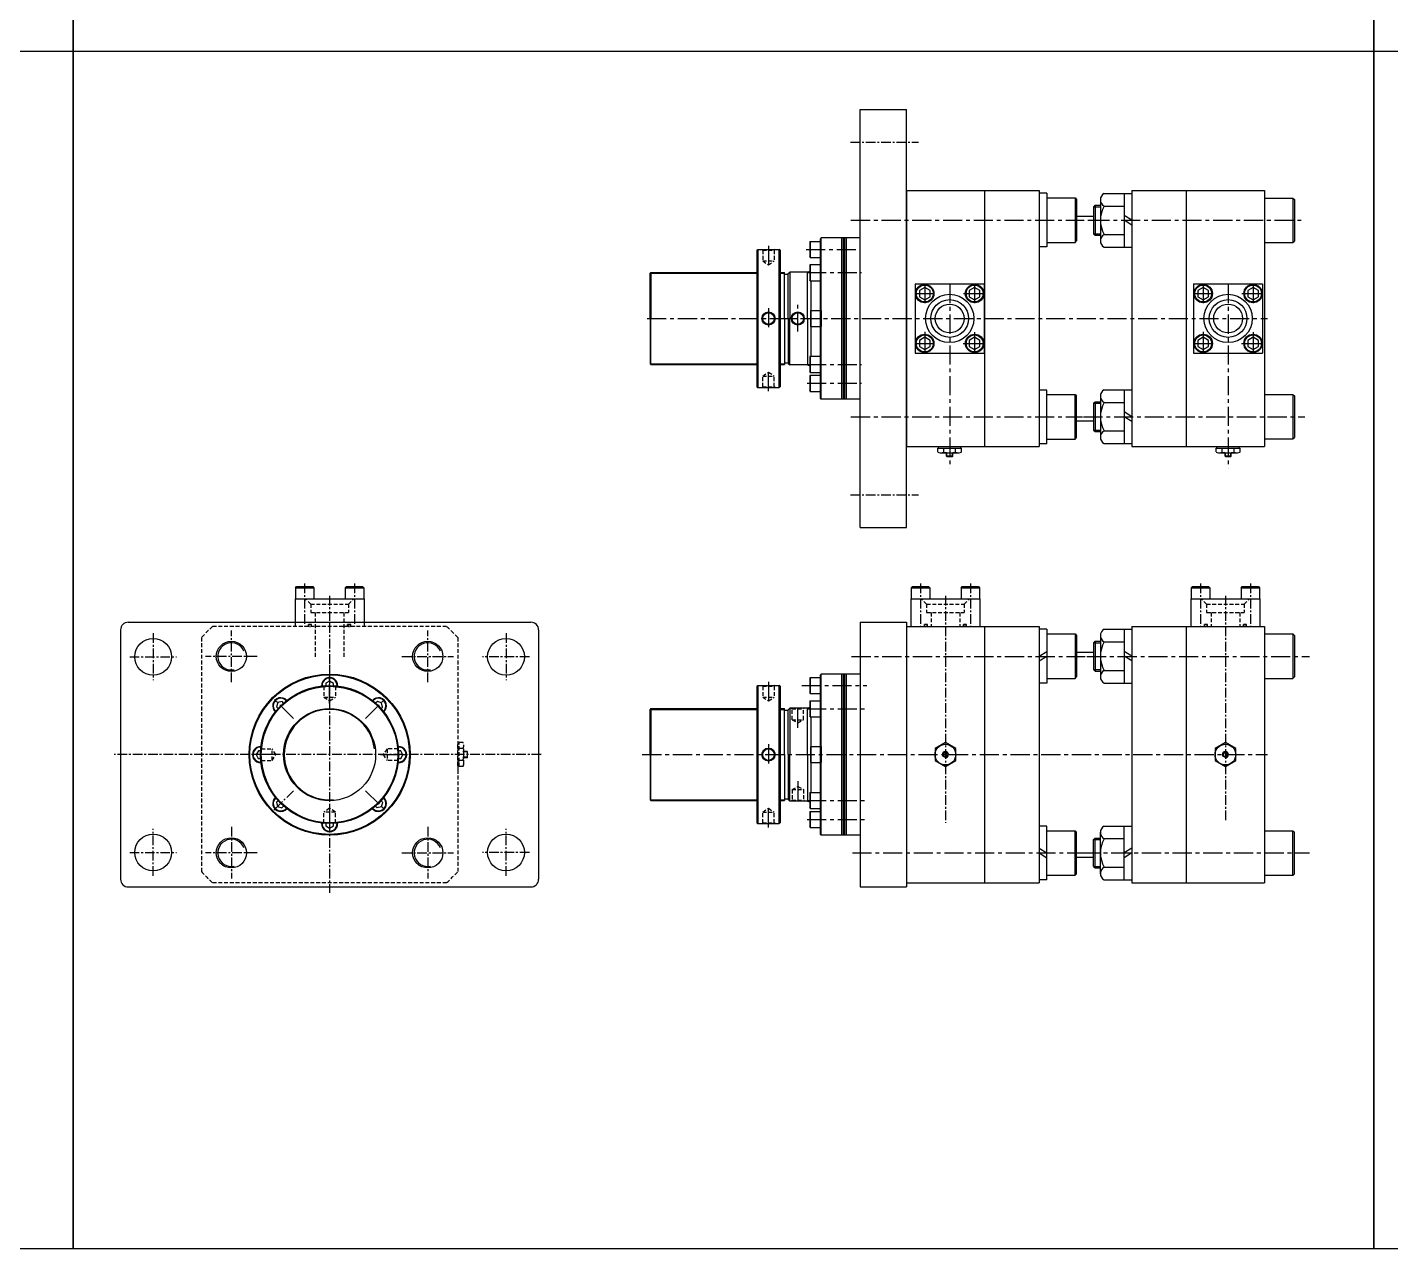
# Model space of a CAD drawing. Extents: x -819 to 9283, y 0 to 5329.
# Drawn here: x 5663 to 7441, y 0 to 1592 of the extents above; entities that cross this region are included whole.
import ezdxf

# ---------------------------------------------------------------- set-up
doc = ezdxf.new("R2010")
doc.units = 0
doc.header["$LTSCALE"] = 10
doc.header["$MEASUREMENT"] = 0
for name, pattern in [('CENTER', [2, 1.25, -0.25, 0.25, -0.25]), ('CENTERX2', [4, 2.5, -0.5, 0.5, -0.5]), ('HIDDENX2', [0.75, 0.5, -0.25])]:
    doc.linetypes.add(name, pattern=pattern)
doc.layers.get('0').update_dxf_attribs({"linetype": 'CONTINUOUS'})
doc.layers.get('DEFPOINTS').update_dxf_attribs({"linetype": 'CONTINUOUS'})
for name, color, linetype in [('CEN', 1, 'CENTERX2'), ('HID', 2, 'HIDDENX2'), ('ML', 7, 'CONTINUOUS')]:
    doc.layers.add(name, color=color, linetype=linetype)

msp = doc.modelspace()

# ---------------------------------------------------------------- linework, layer by layer
for p, q in [((5723.4, 0), (5723.4, 3163.8)), ((5723.4, 3163.8), (5723.4, 0)), ((7418.8, 0), (7418.8, 3163.8)), ((7418.8, 3163.8), (7418.8, 0)), ((9283.2, 1560.3), (0, 1560.3)), ((9283.2, 0), (0, 0))]:
    msp.add_line(p, q)
at = {"color": 7, "linetype": 'Continuous'}
for p, q in [((6850.3, 1038.4), (6850.3, 1043.4)), ((6850.3, 1043.4), (6856.7, 1043.4)), ((6851.3, 1043.4), (6851.3, 1045.4)), ((6851.3, 1045.4), (6880.5, 1045.4)), ((6853.5, 1037.4), (6878.3, 1037.4)), ((6856.7, 1043.4), (6881.5, 1043.4)), ((6858.1, 1038.4), (6858.1, 1043.4)), ((6861.9, 1037.6), (6861.9, 1037.6)), ((6861.9, 1032.9), (6861.9, 1037.4)), ((6861.9, 1032.9), (6862.4, 1032.4)), ((6869.9, 1032.9), (6861.9, 1032.9)), ((6862.4, 1032.4), (6869.4, 1032.4)), ((6869.9, 1032.9), (6869.4, 1032.4)), ((6869.9, 1032.9), (6869.9, 1037.4)), ((6873.7, 1038.4), (6873.7, 1043.4)), ((6880.5, 1043.4), (6880.5, 1045.4)), ((6881.5, 1038.4), (6881.5, 1043.4)), ((7213.3, 1038.4), (7213.3, 1043.4)), ((7213.3, 1043.4), (7219.7, 1043.4)), ((7214.3, 1043.4), (7214.3, 1045.4)), ((7214.3, 1045.4), (7243.5, 1045.4)), ((7216.5, 1037.4), (7241.3, 1037.4)), ((7219.7, 1043.4), (7244.5, 1043.4)), ((7221.1, 1038.4), (7221.1, 1043.4)), ((7224.9, 1037.6), (7224.9, 1037.6)), ((7224.9, 1032.9), (7224.9, 1037.4)), ((7224.9, 1032.9), (7225.4, 1032.4)), ((7232.9, 1032.9), (7224.9, 1032.9)), ((7225.4, 1032.4), (7232.4, 1032.4)), ((7232.9, 1032.9), (7232.4, 1032.4)), ((7232.9, 1032.9), (7232.9, 1037.4)), ((7236.7, 1038.4), (7236.7, 1043.4)), ((7243.5, 1043.4), (7243.5, 1045.4)), ((7244.5, 1038.4), (7244.5, 1043.4))]:
    msp.add_line(p, q, dxfattribs=at)
for points in [[(6846.9, 636.3), (6860.4, 628.5), (6873.9, 636.3), (6873.9, 651.8), (6860.4, 659.6), (6846.9, 651.8)], [(7211.9, 636.3), (7225.4, 628.5), (7238.9, 636.3), (7238.9, 651.8), (7225.4, 659.6), (7211.9, 651.8)], [(6858.9, 646.5), (6857.5, 644), (6858.9, 641.5), (6861.8, 641.5), (6863.2, 644), (6861.8, 646.5)], [(7223.9, 646.5), (7222.5, 644), (7223.9, 641.5), (7226.8, 641.5), (7228.2, 644), (7226.8, 646.5)]]:
    msp.add_lwpolyline(points, close=True, dxfattribs=at)
for centre, radius in [((6860.4, 644), 13.5), ((6860.4, 644), 3.5), ((7225.4, 644), 13.5), ((7225.4, 644), 3.5)]:
    msp.add_circle(centre, radius, dxfattribs=at)
for centre, radius, start, end in [((6853.5, 1043), 5.62, 235.6158, 270), ((6854.2, 1045.6), 8.22, 241.7006, 298.2994), ((6865.9, 1068.7), 31.3, 255.6172, 270.0141), ((6865.9, 1068.7), 31.3, 269.9859, 284.3828), ((6877.6, 1045.6), 8.22, 241.7006, 298.2994), ((7216.5, 1043), 5.62, 235.6158, 270), ((7217.2, 1045.6), 8.22, 241.7006, 298.2994), ((7228.9, 1068.7), 31.3, 255.6172, 270.0141), ((7228.9, 1068.7), 31.3, 269.9859, 284.3828), ((7240.6, 1045.6), 8.22, 241.7006, 298.2994)]:
    msp.add_arc(centre, radius, start, end, dxfattribs=at)
at = {"layer": 'CEN'}
for p, q in [((6737.2, 1340.4), (7041.1, 1340.4)), ((7046, 1340.4), (7069.1, 1340.4)), ((7049.4, 1340.4), (7324.2, 1340.4)), ((6629.7, 1307.3), (6629.7, 1278.8)), ((6678.6, 1302.4), (6749.4, 1302.4)), ((6679.9, 1272.2), (6750.8, 1272.2)), ((6820.9, 1244.9), (6847.9, 1244.9)), ((6833.4, 1257.4), (6833.4, 1229.9)), ((6865.9, 1257.4), (6865.9, 1017.4)), ((6884, 1244.9), (6910.9, 1244.9)), ((6898.4, 1257.4), (6898.4, 1229.9)), ((7183.9, 1244.9), (7210.9, 1244.9)), ((7196.4, 1257.4), (7196.4, 1229.9)), ((7228.9, 1257.4), (7228.9, 1017.4)), ((7247, 1244.9), (7273.9, 1244.9)), ((7261.4, 1257.4), (7261.4, 1229.9)), ((6667.9, 1195.3), (6667.9, 1230.3)), ((6471.5, 1212.4), (7280.4, 1212.4)), ((6629.7, 1225.9), (6629.7, 1198.9)), ((6833.4, 1195), (6833.4, 1167.4)), ((6898.4, 1194.7), (6898.4, 1167.4)), ((7196.4, 1195), (7196.4, 1167.4)), ((7261.4, 1194.7), (7261.4, 1167.4)), ((6820.9, 1179.9), (6848.5, 1179.9)), ((6883.5, 1179.9), (6910.9, 1179.9)), ((7183.9, 1179.9), (7211.5, 1179.9)), ((7246.5, 1179.9), (7273.9, 1179.9)), ((6629.7, 1117.5), (6629.7, 1145.9)), ((6679.9, 1152.6), (6750.8, 1152.6)), ((6679.9, 1127.9), (6750.8, 1127.9)), ((6737.2, 1084.4), (7039.1, 1084.4)), ((7040.3, 1084.4), (7328.9, 1084.4)), ((6738, 772), (7042.7, 772)), ((7044.9, 772), (7335.2, 772)), ((6057.5, 761.1), (6057.5, 707)), ((6057.5, 710.6), (6057.5, 746.6)), ((6629.7, 738.9), (6629.7, 710.5)), ((6673.1, 734), (6757.7, 734)), ((6010.4, 691.1), (5985, 716.5)), ((6104.5, 691.1), (6130, 716.5)), ((6667.9, 678.9), (6667.9, 707.6)), ((6679.9, 703.8), (6756.3, 703.8)), ((5990.9, 644), (5954.9, 644)), ((6124, 644), (6160, 644)), ((6465.2, 644), (7280.4, 644)), ((6629.7, 657.5), (6629.7, 630.6)), ((6667.9, 609.2), (6667.9, 580.5)), ((6104.5, 597), (6130, 571.6)), ((6057.5, 577.5), (6057.5, 541.5)), ((6629.7, 549.2), (6629.7, 577.6)), ((6679.9, 584.3), (6756.3, 584.3)), ((6679.9, 559.5), (6756.3, 559.5)), ((6739, 516), (7042.7, 516)), ((7036.5, 516), (7335.2, 516))]:
    msp.add_line(p, q, dxfattribs=at)
at = {"layer": 'DEFPOINTS', "color": 0, "linetype": 'ByBlock'}
for p in [(6655.4, 1153.9), (6655.4, 585.5)]:
    msp.add_point(p, dxfattribs=at)
at = {"layer": 'HID'}
for p, q in [((6621.2, 1302.4), (6622.2, 1301.4)), ((6622.2, 1301.4), (6622.2, 1287.4)), ((6622.2, 1301.4), (6637.2, 1301.4)), ((6638.2, 1302.4), (6637.2, 1301.4)), ((6637.2, 1301.4), (6637.2, 1287.4)), ((6622.2, 1287.4), (6629.7, 1282.2)), ((6622.2, 1287.4), (6637.2, 1287.4)), ((6629.7, 1282.2), (6637.2, 1287.4)), ((6622.2, 1137.4), (6629.7, 1142.5)), ((6629.7, 1142.5), (6637.2, 1137.4)), ((6621.2, 1122.4), (6622.2, 1123.4)), ((6622.2, 1123.4), (6622.2, 1137.4)), ((6622.2, 1137.4), (6637.2, 1137.4)), ((6622.2, 1123.4), (6637.2, 1123.4)), ((6637.2, 1123.4), (6637.2, 1137.4)), ((6638.2, 1122.4), (6637.2, 1123.4)), ((6032.9, 840.1), (6026, 847)), ((6032.9, 840.1), (6082, 840.1)), ((6032.9, 840.1), (6032.9, 829)), ((6082, 840.1), (6089, 847)), ((6082, 840.1), (6082, 829)), ((6835.8, 840.1), (6828.9, 847)), ((6835.8, 840.1), (6835.8, 829)), ((6835.8, 840.1), (6884.9, 840.1)), ((6884.9, 840.1), (6891.9, 847)), ((6884.9, 840.1), (6884.9, 829)), ((7200.8, 840.1), (7193.9, 847)), ((7200.8, 840.1), (7249.9, 840.1)), ((7200.8, 840.1), (7200.8, 829)), ((7249.9, 840.1), (7256.9, 847)), ((7249.9, 840.1), (7249.9, 829)), ((6032.9, 829), (6082, 829)), ((6038.7, 829), (6038.7, 770.2)), ((6076.2, 829), (6076.2, 770.2)), ((6835.8, 829), (6884.9, 829)), ((6841.6, 829), (6841.6, 811)), ((6879.1, 829), (6879.1, 811)), ((7200.8, 829), (7249.9, 829)), ((7206.6, 829), (7206.6, 811)), ((7244.1, 829), (7244.1, 811)), ((6210, 811), (5904.9, 811)), ((6012.5, 816.5), (6012.5, 811)), ((6034, 813.4), (6030, 813.4)), ((6030, 811), (6030, 813.4)), ((6034, 811), (6034, 813.4)), ((6081, 811), (6081, 813.4)), ((6081, 813.4), (6085, 813.4)), ((6085, 813.4), (6081, 813.4)), ((6081, 811), (6081, 813.4)), ((6085, 811), (6085, 813.4)), ((6085, 811), (6085, 813.4)), ((6102.5, 816.5), (6102.5, 811)), ((6836.9, 813.4), (6832.9, 813.4)), ((6832.9, 811), (6832.9, 813.4)), ((6836.9, 811), (6836.9, 813.4)), ((6883.9, 811), (6883.9, 813.4)), ((6883.9, 813.4), (6887.9, 813.4)), ((6887.9, 813.4), (6883.9, 813.4)), ((6883.9, 811), (6883.9, 813.4)), ((6887.9, 811), (6887.9, 813.4)), ((6887.9, 811), (6887.9, 813.4)), ((7201.9, 813.4), (7197.9, 813.4)), ((7197.9, 811), (7197.9, 813.4)), ((7201.9, 811), (7201.9, 813.4)), ((7248.9, 811), (7248.9, 813.4)), ((7248.9, 813.4), (7252.9, 813.4)), ((7252.9, 813.4), (7248.9, 813.4)), ((7248.9, 811), (7248.9, 813.4)), ((7252.9, 811), (7252.9, 813.4)), ((7252.9, 811), (7252.9, 813.4)), ((5890.5, 796.6), (5890.5, 491.5)), ((6224.5, 796.6), (6224.5, 491.5)), ((6050, 733), (6050, 719)), ((6065, 733), (6065, 719)), ((6621.2, 734), (6622.2, 733)), ((6622.2, 733), (6622.2, 719)), ((6622.2, 733), (6637.2, 733)), ((6638.2, 734), (6637.2, 733)), ((6637.2, 733), (6637.2, 719)), ((6050, 719), (6057.5, 713.9)), ((6050, 719), (6065, 719)), ((6057.5, 713.9), (6065, 719)), ((6622.2, 719), (6629.7, 713.9)), ((6622.2, 719), (6637.2, 719)), ((6629.7, 713.9), (6637.2, 719)), ((6659.4, 704.5), (6660.4, 703.5)), ((6660.4, 703.5), (6675.4, 703.5)), ((6660.4, 689.5), (6660.4, 703.5)), ((6675.4, 703.5), (6676.4, 704.5)), ((6675.4, 689.5), (6675.4, 703.5)), ((6660.4, 689.5), (6675.4, 689.5)), ((6660.4, 689.5), (6667.9, 685.6)), ((6667.9, 685.6), (6675.4, 689.5)), ((6224.5, 629.5), (6224.5, 658.6)), ((6226.5, 658.6), (6224.5, 658.6)), ((6231.5, 659.6), (6226.5, 659.6)), ((6226.5, 634.8), (6226.5, 659.6)), ((5967.8, 652.2), (5968.5, 651.5)), ((5967.8, 652.2), (5968.5, 651.5)), ((5968.5, 651.5), (5982.5, 651.5)), ((5968.5, 636.5), (5968.5, 651.5)), ((5968.5, 636.5), (5968.5, 651.5)), ((5987.6, 644), (5982.5, 651.5)), ((5982.5, 636.5), (5982.5, 651.5)), ((5982.5, 636.5), (5987.6, 644)), ((6132.5, 651.5), (6127.3, 644)), ((6127.3, 644), (6132.5, 636.5)), ((6146.5, 651.5), (6132.5, 651.5)), ((6132.5, 651.5), (6132.5, 636.5)), ((6147.1, 652.2), (6146.5, 651.5)), ((6147.1, 652.2), (6146.5, 651.5)), ((6146.5, 651.5), (6146.5, 636.5)), ((6146.5, 651.5), (6146.5, 636.5)), ((6231.5, 651.8), (6226.5, 651.8)), ((6237, 648), (6232.2, 648)), ((6237, 640), (6232.2, 640)), ((6237.5, 647.5), (6232.3, 647.5)), ((6237.5, 640.5), (6232.3, 640.5)), ((6232.5, 631.6), (6232.5, 656.5)), ((6237, 648), (6237.5, 647.5)), ((6237, 648), (6237, 640)), ((6237, 640), (6237.5, 640.5)), ((6237.5, 640.5), (6237.5, 647.5)), ((5967.8, 635.9), (5968.5, 636.5)), ((5967.8, 635.9), (5968.5, 636.5)), ((5968.5, 636.5), (5982.5, 636.5)), ((6146.5, 636.5), (6132.5, 636.5)), ((6147.1, 635.9), (6146.5, 636.5)), ((6147.1, 635.9), (6146.5, 636.5)), ((6226.5, 629.5), (6224.5, 629.5)), ((6231.5, 636.3), (6226.5, 636.3)), ((6226.5, 628.5), (6226.5, 634.8)), ((6231.5, 628.5), (6226.5, 628.5)), ((6660.4, 598.5), (6667.9, 602.5)), ((6660.4, 598.5), (6675.4, 598.5)), ((6660.4, 598.5), (6660.4, 584.5)), ((6667.9, 602.5), (6675.4, 598.5)), ((6675.4, 598.5), (6675.4, 584.5)), ((6057.5, 574.2), (6050, 569)), ((6050, 555), (6050, 569)), ((6065, 569), (6050, 569)), ((6065, 569), (6057.5, 574.2)), ((6065, 555), (6065, 569)), ((6622.2, 569), (6629.7, 574.2)), ((6622.2, 555), (6622.2, 569)), ((6622.2, 569), (6637.2, 569)), ((6629.7, 574.2), (6637.2, 569)), ((6637.2, 555), (6637.2, 569)), ((6659.4, 583.5), (6660.4, 584.5)), ((6660.4, 584.5), (6675.4, 584.5)), ((6675.4, 584.5), (6676.4, 583.5)), ((6049.3, 554.4), (6050, 555)), ((6049.3, 554.4), (6050, 555)), ((6065, 555), (6050, 555)), ((6065, 555), (6050, 555)), ((6065.6, 554.4), (6065, 555)), ((6065.6, 554.4), (6065, 555)), ((6621.2, 554), (6622.2, 555)), ((6622.2, 555), (6637.2, 555)), ((6638.2, 554), (6637.2, 555)), ((6210, 477), (5904.9, 477))]:
    msp.add_line(p, q, dxfattribs=at)
for centre, radius, start, end in [((6057.5, 644), 226.2, 132.4072, 137.5928), ((6031.3, 812.2), 1.2, 90, 270), ((6032.6, 812.2), 1.2, 270, 90), ((6082.3, 812.2), 1.2, 90, 270), ((6083.6, 812.2), 1.2, 270, 90), ((6057.5, 644), 226.2, 42.4072, 47.5928), ((6834.2, 812.2), 1.2, 90, 270), ((6835.5, 812.2), 1.2, 270, 90), ((6885.2, 812.2), 1.2, 90, 270), ((6886.5, 812.2), 1.2, 270, 90), ((7199.2, 812.2), 1.2, 90, 270), ((7200.5, 812.2), 1.2, 270, 90), ((7250.2, 812.2), 1.2, 90, 270), ((7251.5, 812.2), 1.2, 270, 90), ((6224.2, 655.7), 8.22, 331.7006, 28.2994), ((6201.1, 644.1), 31.3, 359.9859, 14.3828), ((6201.1, 644), 31.3, 345.6172, 0.0141), ((6224.2, 632.4), 8.22, 331.7006, 28.2994), ((6226.8, 631.6), 5.62, 325.6158, 0), ((6057.5, 644), 226.2, 222.4072, 227.5928), ((6057.5, 644), 226.2, 312.4072, 317.5928)]:
    msp.add_arc(centre, radius, start, end, dxfattribs=at)
at = {"layer": 'ML'}
for p, q in [((6749.4, 939.9), (6749.4, 1484.9)), ((6749.4, 1484.9), (6809.4, 1484.9)), ((6809.4, 939.9), (6809.4, 1484.9)), ((6809.4, 1379.4), (6982.4, 1379.4)), ((6809.4, 1379.4), (6809.4, 1045.4)), ((6911.4, 1379.4), (6911.4, 1045.4)), ((6982.4, 1379.4), (6982.4, 1045.4)), ((6982.4, 1379.4), (6982.4, 1045.4)), ((6992.4, 1375.6), (6982.4, 1375.6)), ((6992.4, 1375.6), (6992.4, 1305.6)), ((6992.4, 1369.6), (7029.4, 1369.6)), ((6992.4, 1369.6), (6992.4, 1311.6)), ((7029.4, 1369.6), (7029.4, 1311.6)), ((7029.4, 1369.6), (7031.4, 1367.6)), ((7067.4, 1375.4), (7103.4, 1375.4)), ((7093.4, 1375.4), (7093.4, 1305.4)), ((7103.4, 1379.4), (7103.4, 1045.4)), ((7103.4, 1379.4), (7276.4, 1379.4)), ((7174.4, 1379.4), (7174.4, 1045.4)), ((7276.4, 1379.4), (7276.4, 1045.4)), ((7276.4, 1369.4), (7313.4, 1369.4)), ((7313.4, 1369.4), (7313.4, 1311.4)), ((7313.4, 1369.4), (7315.4, 1367.4)), ((7031.4, 1367.6), (7031.4, 1313.6)), ((7053.4, 1357.9), (7055.4, 1359.9)), ((7053.4, 1357.9), (7053.4, 1322.9)), ((7055.4, 1359.9), (7062.4, 1359.9)), ((7055.4, 1359.9), (7055.4, 1320.9)), ((7062.4, 1367.7), (7062.4, 1313.1)), ((7067.4, 1359), (7093.4, 1359)), ((7315.4, 1367.4), (7315.4, 1313.4)), ((7031.4, 1345.9), (7053.4, 1345.9)), ((6698.4, 1317.4), (6697.4, 1316.4)), ((6697.4, 1108.4), (6697.4, 1316.4)), ((6749.4, 1317.4), (6698.4, 1317.4)), ((6698.4, 1107.4), (6698.4, 1317.4)), ((6725.4, 1107.4), (6725.4, 1317.4)), ((6727.4, 1107.4), (6727.4, 1317.4)), ((6729.4, 1107.4), (6729.4, 1317.4)), ((6731.4, 1107.4), (6731.4, 1317.4)), ((7053.4, 1322.9), (7055.4, 1320.9)), ((7055.4, 1320.9), (7062.4, 1320.9)), ((7067.4, 1321.8), (7093.4, 1321.8)), ((6614.7, 1301.4), (6615.7, 1302.4)), ((6614.7, 1301.4), (6614.7, 1123.4)), ((6615.7, 1302.4), (6643.7, 1302.4)), ((6615.7, 1302.4), (6615.7, 1122.4)), ((6644.7, 1301.4), (6643.7, 1302.4)), ((6643.7, 1122.4), (6643.7, 1302.4)), ((6644.7, 1301.4), (6644.7, 1123.4)), ((6684.1, 1312.9), (6683.4, 1312.2)), ((6683.4, 1312.2), (6683.4, 1292.6)), ((6684.1, 1312.9), (6697.4, 1312.9)), ((6684.1, 1312.9), (6684.1, 1291.9)), ((6697.4, 1312.9), (6697.4, 1291.9)), ((6697.4, 1311.4), (6697.4, 1293.4)), ((6992.4, 1305.6), (6982.4, 1305.6)), ((6992.4, 1311.6), (7029.4, 1311.6)), ((7029.4, 1311.6), (7031.4, 1313.6)), ((7067.4, 1305.4), (7103.4, 1305.4)), ((7276.4, 1311.4), (7313.4, 1311.4)), ((7313.4, 1311.4), (7315.4, 1313.4)), ((6684.1, 1291.9), (6683.4, 1292.6)), ((6684.1, 1282.7), (6683.4, 1282)), ((6683.4, 1282), (6683.4, 1262.4)), ((6684.1, 1291.9), (6697.4, 1291.9)), ((6684.1, 1282.7), (6697.4, 1282.7)), ((6684.1, 1282.7), (6684.1, 1261.7)), ((6697.4, 1282.7), (6697.4, 1261.7)), ((6697.4, 1281.2), (6697.4, 1263.2)), ((6476.4, 1272.4), (6475.4, 1271.4)), ((6475.4, 1212.4), (6475.4, 1271.4)), ((6475.4, 1212.4), (6475.4, 1270.9)), ((6476.4, 1272.4), (6614.7, 1272.4)), ((6476.4, 1272.4), (6476.4, 1212.4)), ((6644.7, 1272.4), (6650.4, 1272.4)), ((6650.4, 1212.4), (6650.4, 1272.4)), ((6650.4, 1270.1), (6655.4, 1270.1)), ((6655.4, 1270.9), (6657.4, 1272.9)), ((6655.4, 1212.4), (6655.4, 1270.9)), ((6680.4, 1272.9), (6657.4, 1272.9)), ((6657.4, 1272.9), (6657.4, 1212.4)), ((6680.4, 1272.9), (6683.4, 1274.1)), ((6680.4, 1272.9), (6683.4, 1274.1)), ((6680.4, 1212.4), (6680.4, 1272.9)), ((6684.1, 1261.7), (6683.4, 1262.4)), ((6684.1, 1261.7), (6697.4, 1261.7)), ((6685.4, 1163.1), (6685.4, 1261.7)), ((6820.9, 1257.4), (6820.9, 1167.4)), ((6820.9, 1257.4), (6910.9, 1257.4)), ((6910.9, 1257.4), (6910.9, 1167.4)), ((7183.9, 1257.4), (7183.9, 1167.4)), ((7183.9, 1257.4), (7273.9, 1257.4)), ((7273.9, 1257.4), (7273.9, 1167.4)), ((6475.4, 1212.4), (6475.4, 1153.4)), ((6476.4, 1152.4), (6476.4, 1212.4)), ((6650.4, 1212.4), (6650.4, 1152.4)), ((6655.4, 1212.4), (6655.4, 1153.9)), ((6657.4, 1151.9), (6657.4, 1212.4)), ((6680.4, 1212.4), (6680.4, 1151.9)), ((6685.1, 1222.9), (6684.4, 1222.2)), ((6684.4, 1222.2), (6684.4, 1202.6)), ((6685.1, 1222.9), (6698.4, 1222.9)), ((6685.1, 1222.9), (6685.1, 1201.9)), ((6698.4, 1222.9), (6698.4, 1201.9)), ((6698.4, 1221.4), (6698.4, 1203.4)), ((6685.1, 1201.9), (6684.4, 1202.6)), ((6685.1, 1201.9), (6698.4, 1201.9)), ((6684.1, 1163.1), (6683.4, 1162.4)), ((6683.4, 1162.4), (6683.4, 1142.8)), ((6684.1, 1163.1), (6697.4, 1163.1)), ((6684.1, 1163.1), (6684.1, 1142.1)), ((6697.4, 1163.1), (6697.4, 1142.1)), ((6697.4, 1161.6), (6697.4, 1143.6)), ((6820.9, 1167.4), (6910.9, 1167.4)), ((7183.9, 1167.4), (7273.9, 1167.4)), ((6476.4, 1152.4), (6475.4, 1153.4)), ((6476.4, 1152.4), (6614.7, 1152.4)), ((6644.7, 1152.4), (6650.4, 1152.4)), ((6650.4, 1154.6), (6655.4, 1154.6)), ((6655.4, 1153.9), (6657.4, 1151.9)), ((6680.4, 1151.9), (6657.4, 1151.9)), ((6680.4, 1151.9), (6683.4, 1150.7)), ((6684.1, 1142.1), (6683.4, 1142.8)), ((6684.1, 1138.4), (6683.4, 1137.7)), ((6683.4, 1137.7), (6683.4, 1118.1)), ((6684.1, 1142.1), (6697.4, 1142.1)), ((6684.1, 1138.4), (6697.4, 1138.4)), ((6684.1, 1138.4), (6684.1, 1117.4)), ((6697.4, 1138.4), (6697.4, 1117.4)), ((6614.7, 1123.4), (6615.7, 1122.4)), ((6615.7, 1122.4), (6643.7, 1122.4)), ((6644.7, 1123.4), (6643.7, 1122.4)), ((6697.4, 1136.9), (6697.4, 1118.9)), ((6684.1, 1117.4), (6683.4, 1118.1)), ((6684.1, 1117.4), (6697.4, 1117.4)), ((6698.4, 1107.4), (6697.4, 1108.4)), ((6749.4, 1107.4), (6698.4, 1107.4)), ((6992.4, 1119.2), (6982.4, 1119.2)), ((6992.4, 1049.2), (6992.4, 1119.2)), ((6992.4, 1113.2), (7029.4, 1113.2)), ((6992.4, 1055.2), (6992.4, 1113.2)), ((7029.4, 1055.2), (7029.4, 1113.2)), ((7029.4, 1113.2), (7031.4, 1111.2)), ((7031.4, 1057.2), (7031.4, 1111.2)), ((7053.4, 1101.9), (7055.4, 1103.9)), ((7055.4, 1103.9), (7055.4, 1064.9)), ((7055.4, 1103.9), (7062.4, 1103.9)), ((7062.4, 1111.7), (7062.4, 1057.1)), ((7067.4, 1119.4), (7103.4, 1119.4)), ((7067.4, 1103), (7093.4, 1103)), ((7093.4, 1119.4), (7093.4, 1049.4)), ((7276.4, 1113.4), (7313.4, 1113.4)), ((7313.4, 1113.4), (7313.4, 1055.4)), ((7313.4, 1113.4), (7315.4, 1111.4)), ((7315.4, 1111.4), (7315.4, 1057.4)), ((7053.4, 1101.9), (7053.4, 1066.9)), ((7031.4, 1078.9), (7053.4, 1078.9)), ((7053.4, 1066.9), (7055.4, 1064.9)), ((6992.4, 1049.2), (6982.4, 1049.2)), ((6992.4, 1055.2), (7029.4, 1055.2)), ((7029.4, 1055.2), (7031.4, 1057.2)), ((7055.4, 1064.9), (7062.4, 1064.9)), ((7067.4, 1065.8), (7093.4, 1065.8)), ((7067.4, 1049.4), (7103.4, 1049.4)), ((7276.4, 1055.4), (7313.4, 1055.4)), ((7313.4, 1055.4), (7315.4, 1057.4)), ((6809.4, 1045.4), (6982.4, 1045.4)), ((7103.4, 1045.4), (7276.4, 1045.4)), ((6749.4, 939.9), (6809.4, 939.9)), ((6013, 861.5), (6014.5, 863)), ((6013, 861.5), (6037, 861.5)), ((6013, 861.5), (6013, 847)), ((6014.5, 863), (6035.5, 863)), ((6035.5, 863), (6037, 861.5)), ((6037, 861.5), (6037, 847)), ((6078, 861.5), (6079.5, 863)), ((6078, 861.5), (6102, 861.5)), ((6078, 861.5), (6078, 847)), ((6079.5, 863), (6100.5, 863)), ((6100.5, 863), (6102, 861.5)), ((6102, 861.5), (6102, 847)), ((6815.9, 861.5), (6817.4, 863)), ((6815.9, 861.5), (6815.9, 847)), ((6815.9, 861.5), (6839.9, 861.5)), ((6817.4, 863), (6838.4, 863)), ((6838.4, 863), (6839.9, 861.5)), ((6839.9, 861.5), (6839.9, 847)), ((6880.9, 861.5), (6882.4, 863)), ((6880.9, 861.5), (6880.9, 847)), ((6880.9, 861.5), (6904.9, 861.5)), ((6882.4, 863), (6903.4, 863)), ((6903.4, 863), (6904.9, 861.5)), ((6904.9, 861.5), (6904.9, 847)), ((7180.9, 861.5), (7182.4, 863)), ((7180.9, 861.5), (7204.9, 861.5)), ((7180.9, 861.5), (7180.9, 847)), ((7182.4, 863), (7203.4, 863)), ((7203.4, 863), (7204.9, 861.5)), ((7204.9, 861.5), (7204.9, 847)), ((7245.9, 861.5), (7247.4, 863)), ((7245.9, 861.5), (7269.9, 861.5)), ((7245.9, 861.5), (7245.9, 847)), ((7247.4, 863), (7268.4, 863)), ((7268.4, 863), (7269.9, 861.5)), ((7269.9, 861.5), (7269.9, 847)), ((6012.5, 847), (6102.5, 847)), ((6012.5, 847), (6012.5, 816.5)), ((6102.5, 847), (6102.5, 816.5)), ((6815.4, 847), (6905.4, 847)), ((6815.4, 847), (6815.4, 811)), ((6905.4, 847), (6905.4, 811)), ((7180.4, 847), (7270.4, 847)), ((7180.4, 847), (7180.4, 811)), ((7270.4, 847), (7270.4, 811)), ((5785, 806.5), (5785, 481.5)), ((5795, 816.5), (6320, 816.5)), ((6330, 806.5), (6330, 481.5)), ((6749.4, 816.5), (6749.4, 471.5)), ((6749.4, 816.5), (6809.4, 816.5)), ((6809.4, 816.5), (6809.4, 471.5)), ((6809.4, 811), (6982.4, 811)), ((6809.4, 811), (6809.4, 477)), ((6911.4, 811), (6911.4, 477)), ((6982.4, 811), (6982.4, 477)), ((6992.4, 807.3), (6982.4, 807.3)), ((6992.4, 807.3), (6992.4, 737.3)), ((6992.4, 801.3), (7029.4, 801.3)), ((6992.4, 801.3), (6992.4, 743.3)), ((7029.4, 801.3), (7029.4, 743.3)), ((7029.4, 801.3), (7031.4, 799.3)), ((7067.4, 807.3), (7103.4, 807.3)), ((7093.4, 807.3), (7093.4, 737.3)), ((7103.4, 811), (7103.4, 477)), ((7103.4, 811), (7276.4, 811)), ((7174.4, 811), (7174.4, 477)), ((7276.4, 811), (7276.4, 477)), ((7276.4, 801.3), (7313.4, 801.3)), ((7313.4, 801.3), (7313.4, 743.3)), ((7313.4, 801.3), (7315.4, 799.3)), ((7031.4, 799.3), (7031.4, 745.3)), ((7053.4, 789.8), (7055.4, 791.8)), ((7053.4, 789.8), (7053.4, 754.8)), ((7055.4, 791.8), (7055.4, 752.8)), ((7055.4, 791.8), (7062.4, 791.8)), ((7062.4, 799.5), (7062.4, 745)), ((7067.4, 790.9), (7093.4, 790.9)), ((7315.4, 799.3), (7315.4, 745.3)), ((7031.4, 777.5), (7053.4, 777.5)), ((6698.4, 749), (6697.4, 748)), ((6697.4, 540), (6697.4, 748)), ((6749.4, 749), (6698.4, 749)), ((6698.4, 539), (6698.4, 749)), ((6725.4, 539), (6725.4, 749)), ((6727.4, 539), (6727.4, 749)), ((6729.4, 539), (6729.4, 749)), ((6731.4, 539), (6731.4, 749)), ((7053.4, 754.8), (7055.4, 752.8)), ((7055.4, 752.8), (7062.4, 752.8)), ((7067.4, 753.6), (7093.4, 753.6)), ((6049.3, 733.7), (6050, 733)), ((6050, 733), (6065, 733)), ((6065.6, 733.7), (6065, 733)), ((6614.7, 733), (6615.7, 734)), ((6614.7, 733), (6614.7, 555)), ((6615.7, 734), (6643.7, 734)), ((6615.7, 734), (6615.7, 554)), ((6644.7, 733), (6643.7, 734)), ((6643.7, 554), (6643.7, 734)), ((6644.7, 733), (6644.7, 555)), ((6684.1, 744.5), (6683.4, 743.8)), ((6683.4, 743.8), (6683.4, 724.2)), ((6684.1, 744.5), (6697.4, 744.5)), ((6684.1, 744.5), (6684.1, 723.5)), ((6697.4, 744.5), (6697.4, 723.5)), ((6697.4, 743), (6697.4, 725)), ((6992.4, 737.3), (6982.4, 737.3)), ((6992.4, 743.3), (7029.4, 743.3)), ((7029.4, 743.3), (7031.4, 745.3)), ((7067.4, 737.3), (7103.4, 737.3)), ((7276.4, 743.3), (7313.4, 743.3)), ((7313.4, 743.3), (7315.4, 745.3)), ((6684.1, 723.5), (6683.4, 724.2)), ((6684.1, 714.3), (6683.4, 713.6)), ((6683.4, 713.6), (6683.4, 694)), ((6684.1, 723.5), (6697.4, 723.5)), ((6684.1, 714.3), (6697.4, 714.3)), ((6684.1, 714.3), (6684.1, 693.3)), ((6697.4, 714.3), (6697.4, 693.3)), ((6697.4, 712.8), (6697.4, 694.8)), ((6476.4, 704), (6475.4, 703)), ((6475.4, 644), (6475.4, 703)), ((6475.4, 644), (6475.4, 702.5)), ((6476.4, 704), (6614.7, 704)), ((6476.4, 704), (6476.4, 644)), ((6644.7, 704), (6650.4, 704)), ((6650.4, 644), (6650.4, 704)), ((6650.4, 701.8), (6655.4, 701.8)), ((6655.4, 702.5), (6657.4, 704.5)), ((6655.4, 644), (6655.4, 702.5)), ((6680.4, 704.5), (6657.4, 704.5)), ((6657.4, 704.5), (6657.4, 644)), ((6680.4, 704.5), (6683.4, 705.7)), ((6680.4, 704.5), (6683.4, 705.7)), ((6680.4, 644), (6680.4, 704.5)), ((6684.1, 693.3), (6683.4, 694)), ((6684.1, 693.3), (6697.4, 693.3)), ((6685.4, 594.8), (6685.4, 693.3)), ((6475.4, 644), (6475.4, 585)), ((6476.4, 584), (6476.4, 644)), ((6650.4, 644), (6650.4, 584)), ((6655.4, 644), (6655.4, 585.5)), ((6657.4, 583.5), (6657.4, 644)), ((6680.4, 644), (6680.4, 583.5)), ((6685.1, 654.5), (6684.4, 653.8)), ((6684.4, 653.8), (6684.4, 634.2)), ((6685.1, 654.5), (6698.4, 654.5)), ((6685.1, 654.5), (6685.1, 633.5)), ((6698.4, 654.5), (6698.4, 633.5)), ((6698.4, 653), (6698.4, 635)), ((6224.5, 636), (6224.5, 622)), ((6685.1, 633.5), (6684.4, 634.2)), ((6685.1, 633.5), (6698.4, 633.5)), ((6684.1, 594.8), (6683.4, 594.1)), ((6683.4, 594.1), (6683.4, 574.5)), ((6684.1, 594.8), (6697.4, 594.8)), ((6684.1, 594.8), (6684.1, 573.8)), ((6697.4, 594.8), (6697.4, 573.8)), ((6697.4, 593.3), (6697.4, 575.3)), ((6476.4, 584), (6475.4, 585)), ((6476.4, 584), (6614.7, 584)), ((6644.7, 584), (6650.4, 584)), ((6650.4, 586.3), (6655.4, 586.3)), ((6655.4, 585.5), (6657.4, 583.5)), ((6680.4, 583.5), (6657.4, 583.5)), ((6680.4, 583.5), (6683.4, 582.3)), ((6684.1, 573.8), (6683.4, 574.5)), ((6684.1, 570), (6683.4, 569.3)), ((6683.4, 569.3), (6683.4, 549.7)), ((6684.1, 573.8), (6697.4, 573.8)), ((6684.1, 570), (6697.4, 570)), ((6684.1, 570), (6684.1, 549)), ((6697.4, 570), (6697.4, 549)), ((6614.7, 555), (6615.7, 554)), ((6615.7, 554), (6643.7, 554)), ((6644.7, 555), (6643.7, 554)), ((6697.4, 568.5), (6697.4, 550.5)), ((6684.1, 549), (6683.4, 549.7)), ((6684.1, 549), (6697.4, 549)), ((6698.4, 539), (6697.4, 540)), ((6749.4, 539), (6698.4, 539)), ((6992.4, 550.8), (6982.4, 550.8)), ((6992.4, 480.8), (6992.4, 550.8)), ((6992.4, 544.8), (7029.4, 544.8)), ((6992.4, 486.8), (6992.4, 544.8)), ((7029.4, 486.8), (7029.4, 544.8)), ((7029.4, 544.8), (7031.4, 542.8)), ((7031.4, 488.8), (7031.4, 542.8)), ((7053.4, 533.3), (7055.4, 535.3)), ((7053.4, 498.3), (7053.4, 533.3)), ((7055.4, 496.3), (7055.4, 535.3)), ((7055.4, 535.3), (7062.4, 535.3)), ((7062.4, 488.6), (7062.4, 543.1)), ((7067.4, 550.8), (7103.4, 550.8)), ((7067.4, 534.5), (7093.4, 534.5)), ((7093.4, 480.8), (7093.4, 550.8)), ((7276.4, 544.8), (7313.4, 544.8)), ((7313.4, 486.8), (7313.4, 544.8)), ((7313.4, 544.8), (7315.4, 542.8)), ((7315.4, 488.8), (7315.4, 542.8)), ((7031.4, 510.5), (7053.4, 510.5)), ((7053.4, 498.3), (7055.4, 496.3)), ((6992.4, 480.8), (6982.4, 480.8)), ((6992.4, 486.8), (7029.4, 486.8)), ((7029.4, 486.8), (7031.4, 488.8)), ((7055.4, 496.3), (7062.4, 496.3)), ((7067.4, 497.2), (7093.4, 497.2)), ((7067.4, 480.8), (7103.4, 480.8)), ((7276.4, 486.8), (7313.4, 486.8)), ((7313.4, 486.8), (7315.4, 488.8)), ((5795, 471.5), (6320, 471.5)), ((6749.4, 471.5), (6809.4, 471.5)), ((6809.4, 477), (6982.4, 477)), ((7103.4, 477), (7276.4, 477))]:
    msp.add_line(p, q, dxfattribs=at)
at = {"layer": 'ML', "color": 1, "linetype": 'CENTER'}
for p, q in [((6736.6, 1442.4), (6825.2, 1442.4)), ((6736.6, 982.4), (6825.2, 982.4)), ((6025, 867), (6025, 811)), ((6090, 867), (6090, 811)), ((6827.9, 867), (6827.9, 811)), ((6892.9, 867), (6892.9, 811)), ((7192.9, 867), (7192.9, 811)), ((7257.9, 867), (7257.9, 811)), ((6057.5, 851), (6057.5, 807)), ((6860.4, 851), (6860.4, 555)), ((7225.4, 851), (7225.4, 558.6)), ((5827.5, 802.1), (5827.5, 741)), ((5929.5, 738.4), (5929.5, 805.7)), ((6057.5, 815), (6057.5, 463.8)), ((6185.5, 738.4), (6185.5, 805.7)), ((6287.5, 802.1), (6287.5, 741)), ((5796.9, 771.5), (5858, 771.5)), ((5963.1, 772), (5895.8, 772)), ((6151.8, 772), (6219.1, 772)), ((6318, 771.5), (6256.9, 771.5)), ((6333.4, 644), (5776.6, 644)), ((6010.4, 597), (5985, 571.6)), ((5827.5, 486), (5827.5, 547.1)), ((5929.5, 549.7), (5929.5, 482.4)), ((6185.5, 549.7), (6185.5, 482.4)), ((6287.5, 486), (6287.5, 547.1)), ((5796.9, 516.5), (5858, 516.5)), ((5963.1, 516), (5895.8, 516)), ((6151.8, 516), (6219.1, 516)), ((6318, 516.5), (6256.9, 516.5))]:
    msp.add_line(p, q, dxfattribs=at)
at = {"layer": 'ML', "color": 2}
for p, q in [((7053.4, 1357.9), (7062.4, 1357.9)), ((7103.4, 1340.4), (7093.4, 1346.7)), ((7103.4, 1334.1), (7093.4, 1340.4)), ((7053.4, 1322.9), (7062.4, 1322.9)), ((6475.4, 1271.4), (6614.7, 1271.4)), ((6644.7, 1271.4), (6650.4, 1271.4)), ((6475.4, 1153.4), (6614.7, 1153.4)), ((6644.7, 1153.4), (6650.4, 1153.4)), ((7053.4, 1101.9), (7062.4, 1101.9)), ((7103.4, 1084.4), (7093.4, 1090.7)), ((7103.4, 1078.1), (7093.4, 1084.4)), ((7053.4, 1066.9), (7062.4, 1066.9)), ((6862.4, 1037.6), (6862.4, 1037.6)), ((6862.4, 1032.4), (6862.4, 1037.4)), ((6869.4, 1032.4), (6869.4, 1037.4)), ((7225.4, 1037.6), (7225.4, 1037.6)), ((7225.4, 1032.4), (7225.4, 1037.4)), ((7232.4, 1032.4), (7232.4, 1037.4)), ((7053.4, 789.8), (7062.4, 789.8)), ((6982.4, 772.3), (6992.4, 778.5)), ((6982.4, 766), (6992.4, 772.3)), ((7103.4, 772.3), (7093.4, 778.5)), ((7103.4, 766), (7093.4, 772.3)), ((7053.4, 754.8), (7062.4, 754.8)), ((6475.4, 703), (6614.7, 703)), ((6644.7, 703), (6650.4, 703)), ((6475.4, 585), (6614.7, 585)), ((6644.7, 585), (6650.4, 585)), ((7053.4, 533.3), (7062.4, 533.3)), ((6982.4, 522.1), (6992.4, 515.8)), ((6982.4, 515.8), (6992.4, 509.6)), ((7103.4, 522.1), (7093.4, 515.8)), ((7103.4, 515.8), (7093.4, 509.6)), ((7053.4, 498.3), (7062.4, 498.3))]:
    msp.add_line(p, q, dxfattribs=at)
at = {"layer": 'ML'}
for points in [[(6840.4, 1248.9), (6833.4, 1253), (6826.4, 1248.9), (6826.4, 1240.8), (6833.4, 1236.8), (6840.4, 1240.8)], [(6905.4, 1248.9), (6898.4, 1253), (6891.4, 1248.9), (6891.4, 1240.8), (6898.4, 1236.8), (6905.4, 1240.8)], [(7203.4, 1248.9), (7196.4, 1253), (7189.4, 1248.9), (7189.4, 1240.8), (7196.4, 1236.8), (7203.4, 1240.8)], [(7268.4, 1248.9), (7261.4, 1253), (7254.4, 1248.9), (7254.4, 1240.8), (7261.4, 1236.8), (7268.4, 1240.8)], [(6840.4, 1183.9), (6833.4, 1188), (6826.4, 1183.9), (6826.4, 1175.8), (6833.4, 1171.8), (6840.4, 1175.8)], [(6905.4, 1183.9), (6898.4, 1188), (6891.4, 1183.9), (6891.4, 1175.8), (6898.4, 1171.8), (6905.4, 1175.8)], [(7203.4, 1183.9), (7196.4, 1188), (7189.4, 1183.9), (7189.4, 1175.8), (7196.4, 1171.8), (7203.4, 1175.8)], [(7268.4, 1183.9), (7261.4, 1188), (7254.4, 1183.9), (7254.4, 1175.8), (7261.4, 1171.8), (7268.4, 1175.8)]]:
    msp.add_lwpolyline(points, close=True, dxfattribs=at)
for points in [[(6062.5, 733.9), (6062.5, 736.8), (6057.6, 739.8), (6052.5, 737.1), (6052.4, 733.9)], [(5997.4, 711.1), (5995.5, 713.2), (5989.9, 711.9), (5988.2, 706.4), (5990.4, 704)], [(6124.5, 704.1), (6126.6, 706), (6125.3, 711.6), (6119.8, 713.3), (6117.5, 711.1)], [(5967.6, 649), (5964.7, 649.1), (5961.7, 644.2), (5964.4, 639.1), (5967.6, 639)], [(6147.3, 639), (6150.2, 639), (6153.2, 643.9), (6150.5, 649), (6147.3, 649.1)], [(5990.4, 584), (5988.3, 582.1), (5989.6, 576.5), (5995.1, 574.8), (5997.5, 577)], [(6117.5, 577), (6119.4, 574.9), (6125.1, 576.2), (6126.7, 581.7), (6124.5, 584)], [(6052.5, 554.2), (6052.4, 551.3), (6057.3, 548.3), (6062.4, 551), (6062.5, 554.2)]]:
    msp.add_lwpolyline(points, dxfattribs=at)
for centre, radius in [((6833.4, 1244.9), 12), ((6833.4, 1244.9), 11), ((6898.4, 1244.9), 12), ((6898.4, 1244.9), 11), ((7196.4, 1244.9), 12), ((7196.4, 1244.9), 11), ((7261.4, 1244.9), 12), ((7261.4, 1244.9), 11), ((6865.9, 1212.4), 31.5), ((6865.9, 1212.4), 24.6), ((6865.9, 1212.4), 18.8), ((7228.9, 1212.4), 31.5), ((7228.9, 1212.4), 24.6), ((7228.9, 1212.4), 18.8), ((6629.7, 1212.4), 8.5), ((6629.7, 1212.4), 7.5), ((6667.9, 1212.4), 8.5), ((6667.9, 1212.4), 7.5), ((6833.4, 1179.9), 12), ((6898.4, 1179.9), 12), ((7196.4, 1179.9), 12), ((7261.4, 1179.9), 12), ((6833.4, 1179.9), 11), ((6898.4, 1179.9), 11), ((7196.4, 1179.9), 11), ((7261.4, 1179.9), 11), ((5827.5, 771.5), 24), ((5929.5, 772), 19.7), ((6185.5, 772), 19.7), ((6287.5, 771.5), 24), ((6057.5, 644), 105), ((6057.5, 644), 104), ((6057.5, 644), 90), ((6057.5, 644), 89), ((6057.5, 644), 60), ((6629.7, 644), 8.5), ((6629.7, 644), 7.5), ((5827.5, 516.5), 24), ((5929.5, 516), 19.7), ((6185.5, 516), 19.7), ((6287.5, 516.5), 24)]:
    msp.add_circle(centre, radius, dxfattribs=at)
for centre, radius, start, end in [((7071.6, 1367.2), 9.21, 117.0922, 242.9078), ((7099.5, 1340.4), 37.1, 149.9227, 210.0773), ((7071.6, 1313.6), 9.21, 117.0979, 242.9021), ((7071.6, 1111.2), 9.21, 117.0922, 242.9078), ((7099.5, 1084.4), 37.1, 149.9227, 210.0773), ((7071.6, 1057.6), 9.21, 117.0979, 242.9021), ((5795, 806.5), 10, 90, 180), ((6320, 806.5), 10, 0, 90), ((7071.6, 799.1), 9.21, 117.0922, 242.9078), ((7099.5, 772.3), 37.1, 149.9227, 210.0773), ((7071.6, 745.4), 9.21, 117.0979, 242.9021), ((6057.5, 734), 10.5, 356.6558, 183.3442), ((6057.5, 734), 9.8, 356.879, 183.121), ((5993.8, 707.7), 10.5, 41.6558, 228.3442), ((5993.8, 707.7), 9.8, 41.879, 228.121), ((6121.1, 707.7), 10.5, 311.6558, 138.3442), ((6121.1, 707.7), 9.8, 311.879, 138.121), ((5967.5, 644), 10.5, 86.6558, 273.3442), ((5967.5, 644), 9.8, 86.879, 273.121), ((6147.5, 644), 10.5, 266.6558, 93.3442), ((6147.5, 644), 9.8, 266.879, 93.121), ((5993.8, 580.4), 10.5, 131.6558, 318.3442), ((5993.8, 580.4), 9.8, 131.879, 318.121), ((6121.1, 580.4), 10.5, 221.6558, 48.3442), ((6121.1, 580.4), 9.8, 221.879, 48.121), ((6057.5, 554), 10.5, 176.6558, 3.3442), ((6057.5, 554), 9.8, 176.879, 3.121), ((7071.6, 542.6), 9.21, 117.0979, 242.9021), ((7099.5, 515.8), 37.1, 149.9227, 210.0773), ((5795, 481.5), 10, 180, 270), ((6320, 481.5), 10, 270, 0), ((7071.6, 489), 9.21, 117.0922, 242.9078)]:
    msp.add_arc(centre, radius, start, end, dxfattribs=at)
at = {"layer": 'ML', "color": 2}
for centre, radius, start, end in [((5929.5, 772), 17.7, 22.1722, 281.2286), ((6185.5, 772), 17.7, 22.1722, 281.2286), ((6057.5, 644), 59, 7.4527, 275.1411), ((6860.4, 644), 4, 270, 180), ((7225.4, 644), 4, 270, 180), ((5929.5, 516), 17.7, 22.1722, 281.2286), ((6185.5, 516), 17.7, 22.1722, 281.2286)]:
    msp.add_arc(centre, radius, start, end, dxfattribs=at)

doc.saveas('drawing.dxf')
